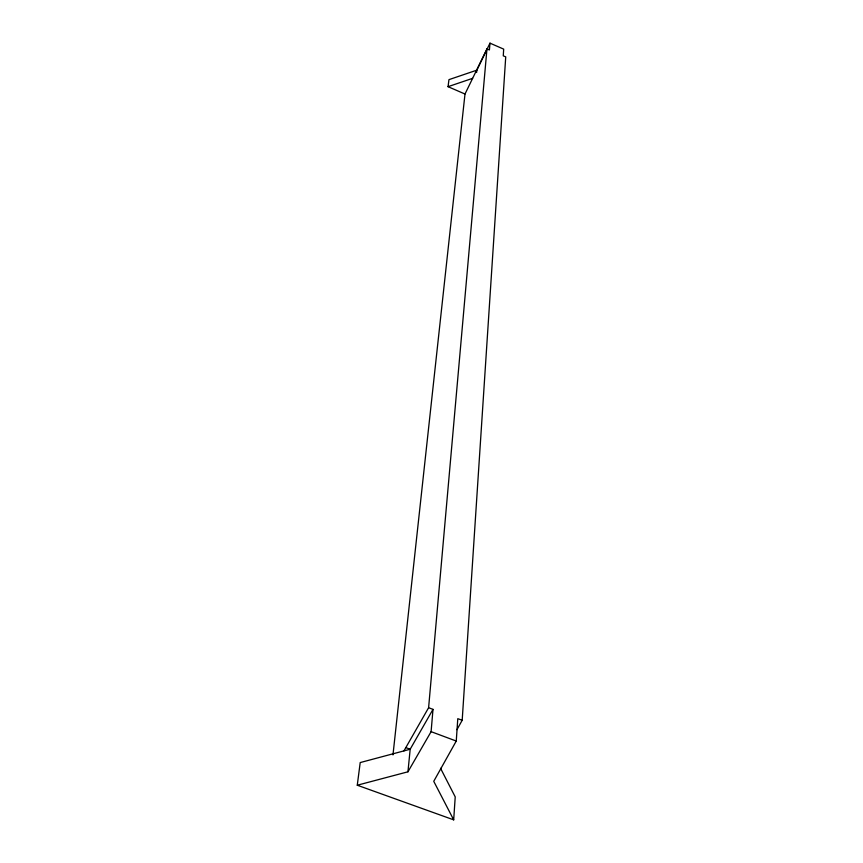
<?xml version="1.0" encoding="UTF-8"?>
<svg xmlns="http://www.w3.org/2000/svg" width="863" height="863" viewBox="0 0 863 863"><rect width="100%" height="100%" fill="white"/><g stroke="black" fill="none" stroke-linecap="round" stroke-linejoin="round"><path stroke-width="1.29" d="M456.959 729.667L462.19 720.271L505.729 56.861L503.269 55.836L503.679 49.126L489.99 43.15L476.84 70.162L476.613 72.492M489.99 43.15L489.407 49.957L486.959 48.889L428.609 707.714L432.999 709.375L410.173 749.224L360.205 762.568L357.271 785.222L453.69 819.85L455.222 796.894L440.54 768.286M453.69 819.85L433.744 781.317L456.257 741.047L457.789 718.674L462.19 720.271M357.271 785.222L407.951 771.802L431.101 731.662L432.999 709.375M407.951 771.802L410.173 749.224L405.826 747.595M392.978 754.898L464.995 94.035L486.959 48.889M464.995 94.035L448.048 86.678L448.954 79.644L476.84 70.162M403.949 750.886L428.609 707.714M448.048 86.678L472.633 78.339M431.101 731.662L456.257 741.047"/></g></svg>
